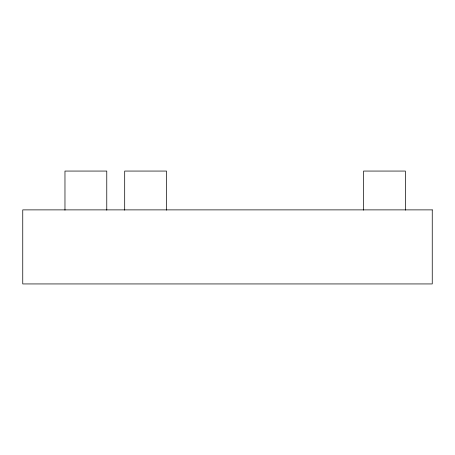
<?xml version="1.0" encoding="UTF-8"?>
<svg xmlns="http://www.w3.org/2000/svg" width="455" height="455" viewBox="0 0 455 455"><rect width="100%" height="100%" fill="white"/><g stroke="black" fill="none" stroke-linecap="round" stroke-linejoin="round"><path stroke-width="0.68" d="M405.377 210.153L405.377 171.063L363.573 171.063L363.573 210.153M166.496 210.153L166.496 171.063L124.693 171.063L124.693 210.153M106.771 210.153L106.771 171.063L64.968 171.063L64.968 210.153M432.25 209.88L22.75 209.88L22.75 283.937L432.25 283.937L432.25 209.88"/></g></svg>
